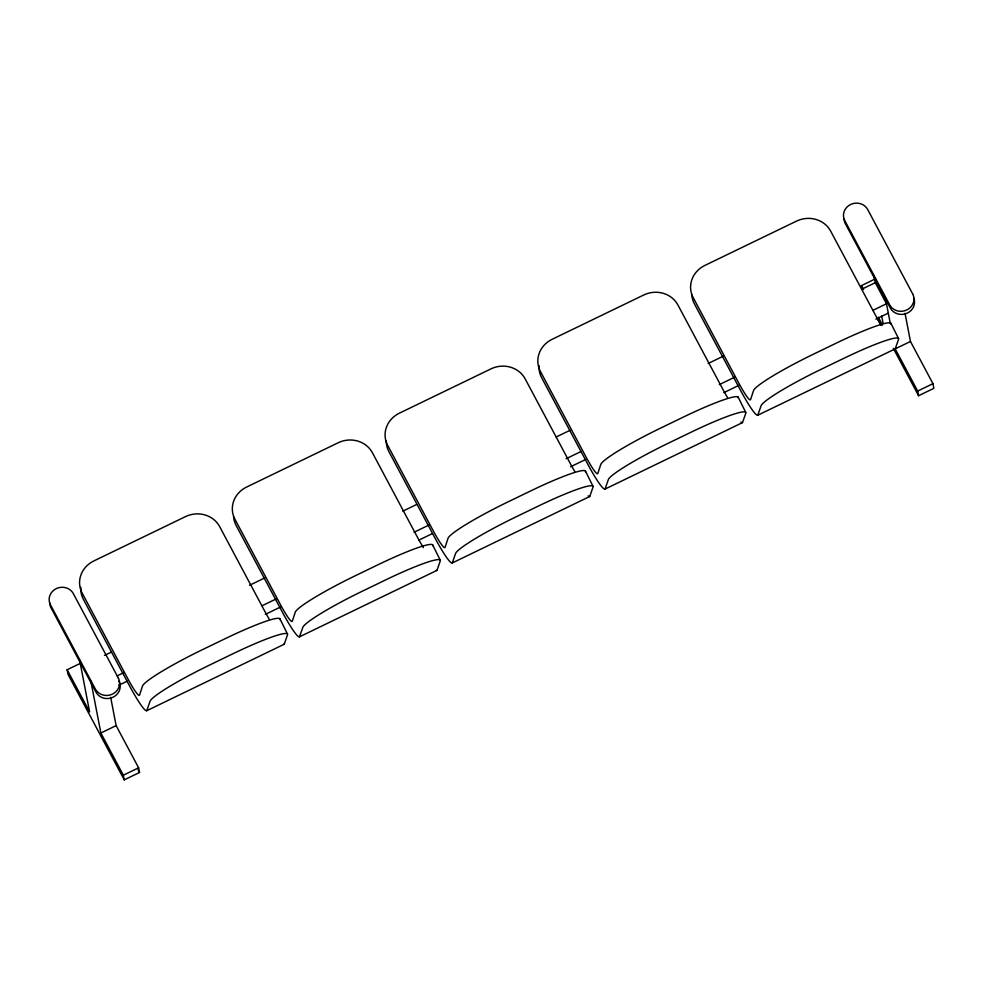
<?xml version="1.0" encoding="UTF-8"?>
<svg xmlns="http://www.w3.org/2000/svg" width="983" height="983" viewBox="0 0 983 983"><rect width="100%" height="100%" fill="white"/><g stroke="black" fill="none" stroke-linecap="round" stroke-linejoin="round"><path stroke-width="1.47" d="M146.737 710.721L150.055 701.309A63.969 6.684 -26.4 0 1 210.264 664.729L233.18 653.646A63.969 6.684 -26.4 0 1 287.527 634.821L284.222 644.234L146.737 710.721A50.428 5.161 64.2 0 1 130.739 688.112L83.371 599.323A25.583 23.752 -10.9 0 1 80.815 587.293M299.496 636.837L302.801 627.437A63.969 6.684 -26.4 0 1 363.022 590.857L385.938 579.773A63.969 6.684 -26.4 0 1 440.286 560.949L436.98 570.361L299.496 636.837A50.428 5.161 64.2 0 1 283.497 614.24L236.129 525.45A25.583 23.752 -10.9 0 1 233.561 516.542M452.254 562.964L455.559 553.564A63.969 6.684 -26.4 0 1 515.78 516.984L538.696 505.901A63.969 6.684 -26.4 0 1 593.044 487.076L589.739 496.489L452.254 562.964A50.428 5.161 64.2 0 1 436.243 540.367L388.875 451.578A25.583 23.752 -10.9 0 1 386.282 440.593M605.012 489.092L608.317 479.692A63.969 6.684 -26.4 0 1 668.538 443.1L691.454 432.029A63.969 6.684 -26.4 0 1 745.802 413.204L742.497 422.604L605.012 489.092A50.428 5.161 64.2 0 1 589.001 466.495L541.633 377.705A25.583 23.752 -10.9 0 1 539.089 365.676M691.835 294.912A25.583 23.752 -10.9 0 0 694.391 303.833L741.76 392.622A50.428 5.161 64.2 0 0 757.77 415.219L761.075 405.819A63.969 6.684 -26.4 0 1 821.296 369.227L844.213 358.156A63.969 6.684 -26.4 0 1 898.56 339.332L895.243 348.732A50.428 5.161 64.2 0 1 894.604 348.695M110.674 697.316L116.129 725.626L138.615 767.809L139.512 772.478L124.239 779.863L68.024 674.412L67.127 669.742L81.122 662.972M862.128 289.1L861.452 285.598L875.46 278.828M104.493 655.428L111.398 652.098M249.522 585.29L264.722 577.943M402.846 511.148L416.669 504.463M556.181 436.993L569.993 430.321M708.116 363.513L723.316 356.165M861.452 289.371L875.263 282.686L873.875 275.51M117.112 675.862L124.018 672.519M262.154 605.712L275.965 599.04M414.101 532.233L429.288 524.885M566.036 458.754L581.236 451.406M719.359 384.611L734.559 377.263M872.695 310.456L886.506 303.772L875.263 282.686M118.906 685.188L127.2 681.182M265.324 614.375L280.524 607.027M418.66 540.232L432.471 533.548M570.595 466.753L585.794 459.405M723.93 392.598L739.118 385.25M875.865 319.119L888.3 313.11M124.239 779.863L123.342 775.194L100.856 733.023L116.129 725.626M757.77 415.219L910.467 341.482L905.036 313.319M123.342 775.194L138.615 767.809M932.953 383.665L933.85 388.334L918.577 395.719L917.68 391.062L932.953 383.665L910.467 341.482M861.452 285.598L863.565 289.555M878.323 317.239L882.537 325.152M895.194 348.879L917.68 391.062M877.487 318.664L881.1 325.422M893.35 348.4L918.577 395.719M138.075 769.775L139.512 772.478M67.127 669.742L89.613 711.925L79.611 660.023M890.905 323.223L898.45 338.41M738.147 397.095L745.692 412.282M585.389 470.968L592.933 486.155M432.631 544.84L440.175 560.027M279.872 618.712L287.429 633.9M885.4 298.033L890.315 323.542M881.653 315.862L883.078 323.309M90.854 681.121L100.856 733.023M279.983 619.634A63.969 6.684 -26.4 0 0 225.635 638.459L202.719 649.53A63.969 6.684 -26.4 0 0 142.498 686.122L139.561 695.006A33.348 3.416 64.2 0 1 127.139 677.471L82.167 593.105A25.583 23.752 -10.9 0 1 93.84 560.937L185.492 516.616A25.583 23.752 -10.9 0 1 219.651 526.618L264.624 610.984A33.348 3.416 64.2 0 0 269.207 619.167M284.222 644.234A50.428 5.161 64.2 0 1 283.571 644.184M432.741 545.762A63.969 6.684 -26.4 0 0 378.394 564.574L355.477 575.657A63.969 6.684 -26.4 0 0 295.256 612.249L292.32 621.133A33.348 3.416 64.2 0 1 279.897 603.599L234.925 519.233A25.583 23.752 -10.9 0 1 246.598 487.064L338.25 442.731A25.583 23.752 -10.9 0 1 372.41 452.745L417.382 537.111A33.348 3.416 64.2 0 0 423.354 547.592M436.98 570.361A50.428 5.161 64.2 0 1 436.329 570.312M585.487 471.889A63.969 6.684 -26.4 0 0 531.152 490.701L508.236 501.785A63.969 6.684 -26.4 0 0 448.015 538.377L445.078 547.261A33.348 3.416 64.2 0 1 432.655 529.726L387.683 445.36A25.583 23.752 -10.9 0 1 399.356 413.192L491.009 368.858A25.583 23.752 -10.9 0 1 525.168 378.873L570.14 463.239A33.348 3.416 64.2 0 0 574.723 471.422M589.739 496.489A50.428 5.161 64.2 0 1 588.19 495.85M738.245 398.017A63.969 6.684 -26.4 0 0 683.898 416.829L660.994 427.912A63.969 6.684 -26.4 0 0 600.773 464.504L597.836 473.388A33.348 3.416 64.2 0 1 585.413 455.854L540.441 371.488A25.583 23.752 -10.9 0 1 552.114 339.307L643.767 294.986A25.583 23.752 -10.9 0 1 677.926 305L722.898 389.366A33.348 3.416 64.2 0 0 727.481 397.55M742.497 422.604A50.428 5.161 64.2 0 1 740.949 421.977M891.003 324.144A63.969 6.684 -26.4 0 0 836.656 342.956L813.74 354.04A63.969 6.684 -26.4 0 0 753.531 390.632L750.594 399.516A33.348 3.416 64.2 0 1 738.172 381.969L693.199 297.616A25.583 23.752 -10.9 0 1 704.86 265.435L796.525 221.114A25.583 23.752 -10.9 0 1 830.672 231.128L875.656 315.494A33.348 3.416 64.2 0 0 880.24 323.677M118.918 681.121A12.791 11.882 -10.9 0 1 113.082 697.205A12.791 11.882 -10.9 0 1 96.002 692.192L51.03 607.826A12.791 11.882 -10.9 0 1 49.728 602.849M913.699 297.91A12.791 11.882 -10.9 0 1 906.916 313.294A12.791 11.882 -10.9 0 1 890.34 308.048L845.355 223.694A12.791 11.882 -10.9 0 1 844.053 218.705M912.654 293.856L867.67 209.502A12.791 11.882 -10.9 0 0 850.602 204.489A12.791 11.882 -10.9 0 0 844.766 220.573L889.738 304.939A12.791 11.882 -10.9 0 0 906.817 309.952A12.791 11.882 -10.9 0 0 912.654 293.856M118.316 678L73.344 593.646A12.791 11.882 -10.9 0 0 56.264 588.633A12.791 11.882 -10.9 0 0 50.428 604.717L95.4 689.083A12.791 11.882 -10.9 0 0 112.48 694.096A12.791 11.882 -10.9 0 0 118.316 678"/></g></svg>
